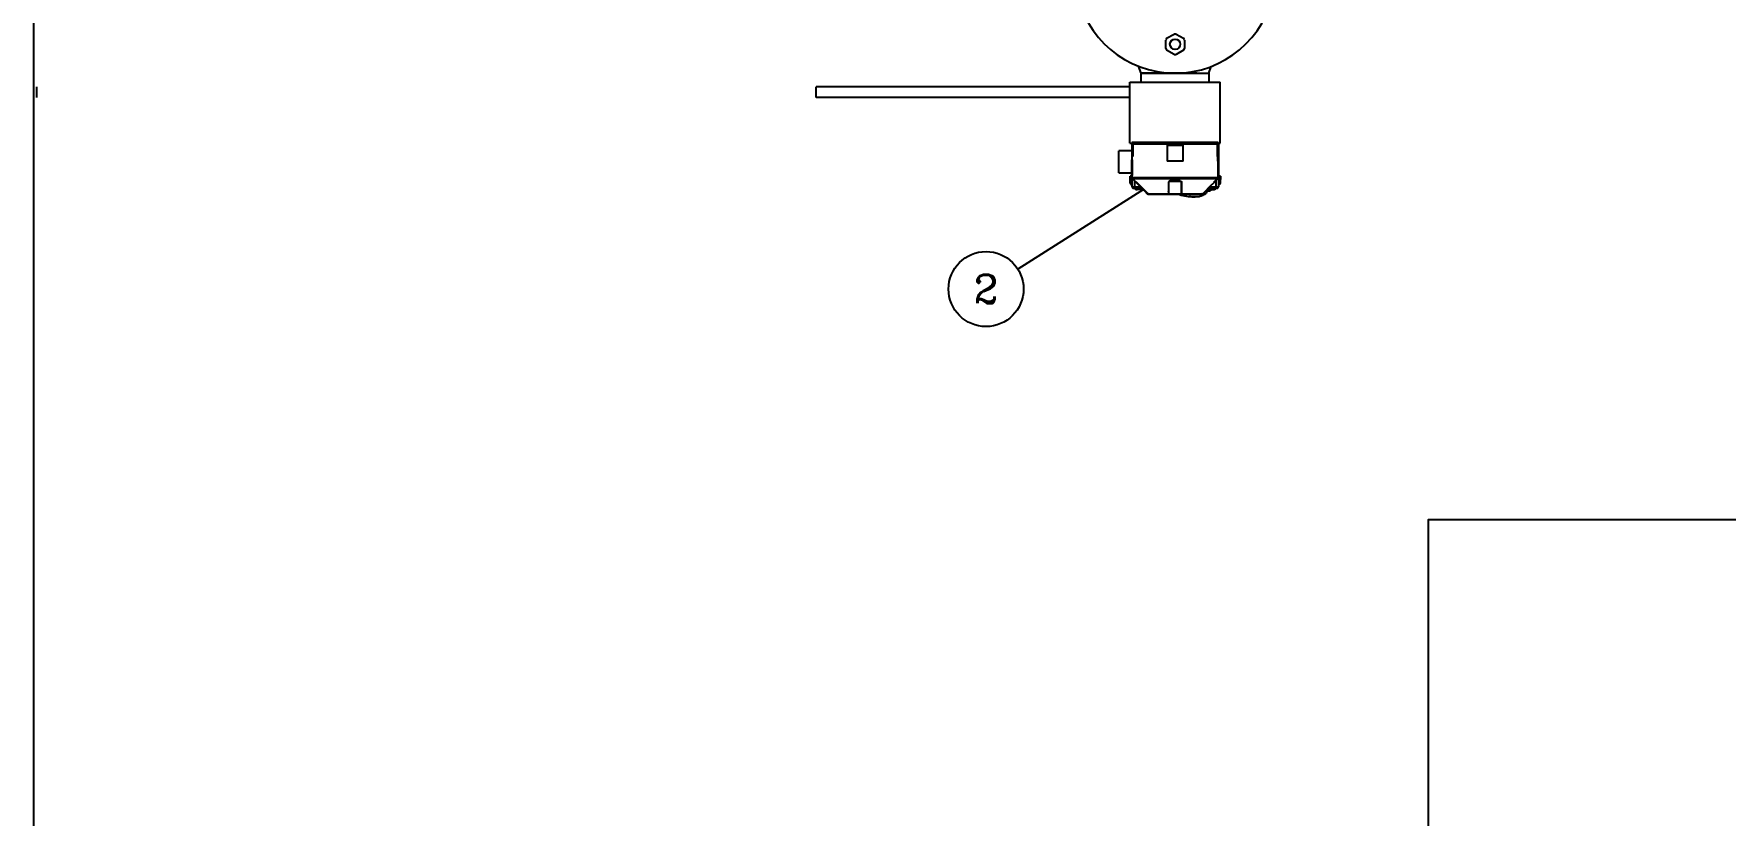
# Model space of a CAD drawing. Header units: millimetres. Extents: x -17263 to -7565, y 1486 to 4446.
# Drawn here: x -15514 to -14240, y 3089 to 3677 of the extents above; entities that cross this region are included whole.
import ezdxf
from ezdxf.enums import TextEntityAlignment as Align

# ---------------------------------------------------------------- set-up
doc = ezdxf.new("R2010")
doc.units = ezdxf.units.MM
doc.linetypes.add('1 PULG', pattern=[10, 10, 0])
doc.linetypes.add('Dashed', pattern=[2, 1, -1])
doc.layers.add('AM_0', color=7, linetype='Continuous', lineweight=50)
doc.layers.add('AM_9', color=6, linetype='Dashed', lineweight=25)
for name, color, linetype in [('Instrumentos nuevos', 3, '1 PULG'), ('REFERENCIAS', 1, 'Continuous'), ('TRMODEL1', 7, 'Continuous')]:
    doc.layers.add(name, color=color, linetype=linetype)
doc.styles.add('ROMANC', font='romanc')

# ---------------------------------------------------------------- blocks, each defined once
blk = doc.blocks.new('REF_NUM')
at = {"layer": 'REFERENCIAS'}
blk.add_circle((0, 0), 7.9, dxfattribs=at)
at = {"layer": 'REFERENCIAS', "style": 'ROMANC'}
blk.add_attdef('NUM', text='', height=6, dxfattribs=at).set_placement((0, 0), align=Align.MIDDLE)

msp = doc.modelspace()

# ---------------------------------------------------------------- linework, layer by layer
for p, q in [((-14653.6, 3677.1), (-14648, 3673.9)), ((-14679.8, 3647.6), (-14681.8, 3652.8)), ((-14637.9, 3647.6), (-14679.8, 3647.6)), ((-14679.8, 3640.9), (-14679.8, 3647.6)), ((-14679.8, 3647.6), (-14628.9, 3647.6)), ((-14628.9, 3647.6), (-14627.1, 3652.7)), ((-14628.9, 3647.6), (-14628.9, 3640.9)), ((-15511.9, 3637.4), (-15511.9, 3629.4)), ((-14688.3, 3637.3), (-14924.7, 3637.3)), ((-14924.7, 3629.3), (-14924.7, 3637.3)), ((-14688.3, 3598.7), (-14688.3, 3640.9)), ((-14688.3, 3640.9), (-14620.3, 3640.9)), ((-14679.8, 3640.9), (-14628.9, 3640.9)), ((-14620.3, 3595), (-14620.3, 3640.9)), ((-14688.3, 3629.3), (-14924.7, 3629.3)), ((-14688.3, 3595), (-14688.3, 3598.7)), ((-14644.8, 3595), (-14663.9, 3595)), ((-14644.8, 3595), (-14633, 3595))]:
    msp.add_line(p, q)
msp.add_lwpolyline([(-15513.8, 4446.3), (-13588.8, 4446.3), (-13588.8, 3311.3), (-14463.8, 3311.3), (-14463.8, 3061.3), (-15513.8, 3061.3), (-15513.8, 4446.3)], close=True)
msp.add_circle((-14654.3, 3669.4), 3.91)
msp.add_arc((-14654.3, 3723.1), 75.5, 109.5976, 70.3518)
at = {"layer": 'AM_0'}
for p, q in [((-14621.8, 3595), (-14686.8, 3595)), ((-14685.7, 3595), (-14623, 3595)), ((-14673.6, 3595), (-14673.8, 3595)), ((-14634.9, 3595), (-14635.1, 3595)), ((-14622.9, 3594.9), (-14623, 3595)), ((-14622.5, 3594.9), (-14622.9, 3594.9)), ((-14622.4, 3594.9), (-14622.3, 3594.9)), ((-14622.3, 3594.9), (-14622.3, 3594.9))]:
    msp.add_line(p, q, dxfattribs=at)
msp.add_lwpolyline([(-14622.3, 3594.8), (-14622.4, 3594.9), (-14622.5, 3594.9)], dxfattribs=at)
at = {"layer": 'AM_9'}
for p, q in [((-14622.7, 3595), (-14623, 3595)), ((-14622.5, 3594.9), (-14622.4, 3594.9))]:
    msp.add_line(p, q, dxfattribs=at)
msp.add_lwpolyline([(-14622.7, 3595), (-14622.5, 3594.9), (-14622.5, 3594.9)], dxfattribs=at)
at = {"layer": 'Instrumentos nuevos'}
for p, q in [((-14688.3, 3595), (-14620.3, 3595)), ((-14686.8, 3595), (-14686.8, 3582.5)), ((-14686.7, 3562), (-14686.7, 3594)), ((-14686.1, 3594), (-14686.1, 3585)), ((-14660.4, 3593.5), (-14648.2, 3593.5)), ((-14660.4, 3593.5), (-14660.4, 3581.5)), ((-14659.4, 3593.4), (-14659.4, 3593.5)), ((-14659, 3593.4), (-14659, 3593.5)), ((-14649.7, 3593.5), (-14649.7, 3593.4)), ((-14649.2, 3593.5), (-14649.2, 3593.4)), ((-14648.2, 3581.5), (-14648.2, 3593.5)), ((-14622.4, 3593.5), (-14622.4, 3581.5)), ((-14622.4, 3593.5), (-14621.8, 3593.5)), ((-14622.3, 3585), (-14622.3, 3594)), ((-14621.8, 3593.5), (-14621.8, 3595)), ((-14621.8, 3593.5), (-14621.8, 3581.5)), ((-14621.7, 3594), (-14621.7, 3562)), ((-14696.7, 3572.7), (-14696.7, 3589.2)), ((-14686.7, 3589.2), (-14696.7, 3589.2)), ((-14686.8, 3582.5), (-14686.3, 3582.5)), ((-14686.8, 3570.5), (-14686.8, 3582.5)), ((-14686.3, 3570.5), (-14686.3, 3582.5)), ((-14648.2, 3581.5), (-14660.4, 3581.5)), ((-14659.4, 3581.5), (-14659.4, 3581.5)), ((-14659, 3581.5), (-14659, 3581.5)), ((-14649.7, 3581.5), (-14649.7, 3581.5)), ((-14649.2, 3581.5), (-14649.2, 3581.5)), ((-14648.4, 3589.9), (-14648.2, 3589.9)), ((-14648.4, 3584.9), (-14648.2, 3584.9)), ((-14621.8, 3581.5), (-14622.4, 3581.5)), ((-14621.8, 3569.1), (-14621.8, 3581.5)), ((-14696.7, 3572.7), (-14686.7, 3572.7)), ((-14688.1, 3564.9), (-14688.2, 3570)), ((-14686.7, 3570), (-14688.1, 3570)), ((-14687.9, 3564.9), (-14688.1, 3570)), ((-14687.3, 3570), (-14686.8, 3569.4)), ((-14687.3, 3570), (-14686.8, 3569.4)), ((-14687, 3564), (-14687.2, 3569.9)), ((-14686.3, 3570.5), (-14686.8, 3570.5)), ((-14686.8, 3570.5), (-14686.8, 3569.1)), ((-14686.7, 3569.4), (-14686.8, 3569.4)), ((-14686.8, 3569.4), (-14686.8, 3568)), ((-14686.8, 3569.1), (-14621.8, 3569.1)), ((-14686.8, 3568), (-14686.7, 3568)), ((-14686.4, 3568), (-14684.8, 3566.5)), ((-14622.3, 3568), (-14686.4, 3568)), ((-14623.8, 3566.5), (-14622.3, 3568)), ((-14623.4, 3562), (-14623.4, 3567)), ((-14621.1, 3570), (-14621.7, 3570)), ((-14621.6, 3569.4), (-14621.7, 3569.4)), ((-14621.7, 3568), (-14621.6, 3568)), ((-14621.6, 3569.4), (-14621.1, 3570)), ((-14621.6, 3568), (-14621.6, 3569.4)), ((-14621.2, 3569.9), (-14621.4, 3564)), ((-14620.3, 3570), (-14621.1, 3570)), ((-14620.3, 3570), (-14620.5, 3564.9)), ((-14620.2, 3570), (-14620.3, 3564.9)), ((-14688.1, 3564.9), (-14687.9, 3564.9)), ((-14687.1, 3563.5), (-14687, 3563.5)), ((-14686.7, 3563.5), (-14686.8, 3563.6)), ((-14686.8, 3563.6), (-14686.7, 3563.5)), ((-14686.7, 3562), (-14686.7, 3562)), ((-14686.7, 3562), (-14680.3, 3562)), ((-14685.8, 3561), (-14684.9, 3561)), ((-14685.7, 3561), (-14685.7, 3561)), ((-14685, 3566.7), (-14685, 3562)), ((-14684.9, 3561), (-14679.3, 3561)), ((-14684.6, 3566.5), (-14684.8, 3566.5)), ((-14684.7, 3566.5), (-14684.7, 3566.4)), ((-14684.7, 3566.4), (-14675.3, 3556.9)), ((-14684.7, 3566.4), (-14684.5, 3566.4)), ((-14684.5, 3566.4), (-14684.5, 3566.4)), ((-14683.5, 3565.5), (-14674.7, 3556.9)), ((-14674.7, 3556.9), (-14683.5, 3565.5)), ((-14683.4, 3565.4), (-14674.7, 3556.9)), ((-14674.7, 3556.9), (-14683.4, 3565.4)), ((-14682.9, 3560.4), (-14683, 3560)), ((-14678.3, 3560), (-14683, 3560)), ((-14682.9, 3560.4), (-14682.9, 3561)), ((-14682.9, 3560.4), (-14682.9, 3560.4)), ((-14682.9, 3560.4), (-14678.7, 3560.4)), ((-14678.7, 3560.4), (-14678.7, 3560.5)), ((-14678.7, 3560.4), (-14678.7, 3560.3)), ((-14675.3, 3556.9), (-14674.7, 3556.9)), ((-14674.7, 3556.9), (-14659.2, 3556.9)), ((-14674.2, 3556.5), (-14634.5, 3556.5)), ((-14659.2, 3565.4), (-14659.2, 3556.5)), ((-14659.2, 3558.5), (-14659.2, 3558.9)), ((-14659.2, 3558.9), (-14659.1, 3558.9)), ((-14659.1, 3558.5), (-14659.2, 3558.5)), ((-14659.1, 3556.9), (-14659.1, 3565.9)), ((-14659.1, 3556.9), (-14649.5, 3556.9)), ((-14658.3, 3566.4), (-14658.3, 3566.4)), ((-14658.3, 3566.4), (-14650.4, 3566.4)), ((-14650.5, 3566.5), (-14658.2, 3566.5)), ((-14650.4, 3566.4), (-14650.4, 3566.4)), ((-14649.7, 3559.5), (-14649.7, 3559.6)), ((-14649.5, 3565.9), (-14649.5, 3556.9)), ((-14649.5, 3565.6), (-14649.4, 3565.4)), ((-14649.5, 3558.9), (-14649.4, 3558.9)), ((-14649.4, 3558.5), (-14649.5, 3558.5)), ((-14649.4, 3556.5), (-14649.4, 3565.4)), ((-14649.4, 3558.9), (-14649.4, 3558.6)), ((-14649.4, 3558.5), (-14649.4, 3558.5)), ((-14649.4, 3556.9), (-14634, 3556.9)), ((-14634, 3556.9), (-14633.4, 3556.9)), ((-14633.4, 3556.9), (-14623.9, 3566.4)), ((-14629.7, 3560), (-14629.7, 3560.6)), ((-14629.7, 3560.4), (-14625.5, 3560.4)), ((-14629.7, 3560), (-14625.4, 3560)), ((-14629.7, 3559.9), (-14627, 3559.9)), ((-14629.3, 3561), (-14622.7, 3561)), ((-14628.3, 3562), (-14621.7, 3562)), ((-14625.5, 3560.4), (-14625.4, 3560.4)), ((-14625.4, 3561), (-14625.4, 3560)), ((-14624.2, 3566.4), (-14624.2, 3566.4)), ((-14624.2, 3566.4), (-14623.9, 3566.4)), ((-14623.8, 3566.5), (-14624.1, 3566.5)), ((-14623.9, 3566.4), (-14623.9, 3566.5)), ((-14623.2, 3563), (-14623.2, 3563)), ((-14621.8, 3563.5), (-14621.7, 3563.5)), ((-14621.6, 3563.6), (-14621.7, 3563.5)), ((-14621.7, 3563.5), (-14621.6, 3563.6)), ((-14621.3, 3563.6), (-14621.3, 3563.6)), ((-14620.3, 3564.9), (-14620.5, 3564.9))]:
    msp.add_line(p, q, dxfattribs=at)
for points in [[(-14686.7, 3594), (-14686.7, 3594.2), (-14686.6, 3594.3), (-14686.5, 3594.5), (-14686.4, 3594.7), (-14686.3, 3594.8), (-14686.1, 3594.9), (-14685.9, 3594.9), (-14685.7, 3595)], [(-14685.4, 3595), (-14685.5, 3594.9), (-14685.7, 3594.9), (-14685.8, 3594.8), (-14685.9, 3594.7), (-14686, 3594.5), (-14686.1, 3594.3), (-14686.1, 3594.2), (-14686.1, 3594)], [(-14623.2, 3594), (-14623.2, 3594.2), (-14623.3, 3594.3), (-14623.3, 3594.5), (-14623.3, 3594.7), (-14623.3, 3594.8), (-14623.4, 3594.9), (-14623.4, 3594.9), (-14623.5, 3595)], [(-14622.3, 3594), (-14622.3, 3594.2), (-14622.3, 3594.3), (-14622.4, 3594.5), (-14622.5, 3594.7), (-14622.6, 3594.8), (-14622.7, 3594.9), (-14622.9, 3594.9), (-14622.9, 3594.9)], [(-14621.7, 3594), (-14621.7, 3594.2), (-14621.9, 3594.5), (-14622.1, 3594.7), (-14622.3, 3594.9)], [(-14622.1, 3594.7), (-14622, 3594.7), (-14621.9, 3594.5), (-14621.8, 3594.3), (-14621.7, 3594.2), (-14621.7, 3594)], [(-14688.1, 3570), (-14688.1, 3570), (-14688.2, 3570), (-14688.2, 3570), (-14688.2, 3570)], [(-14686.8, 3569.4), (-14686.8, 3569.4), (-14686.8, 3569.4), (-14686.8, 3569.4), (-14686.8, 3569.4), (-14686.8, 3569.4), (-14686.8, 3569.4)], [(-14620.2, 3570), (-14620.2, 3570), (-14620.2, 3570), (-14620.3, 3570), (-14620.3, 3570)], [(-14688.1, 3564.9), (-14688, 3564.6), (-14687.9, 3564.3), (-14687.8, 3564.1), (-14687.6, 3563.8), (-14687.5, 3563.8), (-14687.4, 3563.7), (-14687.3, 3563.6), (-14687.2, 3563.6), (-14687.1, 3563.5)], [(-14687, 3564), (-14687.2, 3564), (-14687.4, 3564.1), (-14687.5, 3564.2), (-14687.6, 3564.3), (-14687.7, 3564.3), (-14687.8, 3564.5), (-14687.9, 3564.6), (-14687.9, 3564.8), (-14687.9, 3564.9)], [(-14687.1, 3563.6), (-14687.1, 3563.5), (-14686.9, 3563.5), (-14686.7, 3563.5)], [(-14686.8, 3563.6), (-14686.9, 3563.7), (-14687, 3563.8), (-14687, 3564)], [(-14686.7, 3562), (-14686.6, 3561.7), (-14686.5, 3561.4), (-14686.3, 3561.2), (-14686, 3561)], [(-14686.1, 3561.1), (-14686, 3561), (-14685.9, 3561)], [(-14684.8, 3560.9), (-14684.6, 3560.7), (-14684.3, 3560.4), (-14683.9, 3560.2), (-14683.6, 3560.1), (-14683.3, 3560), (-14683, 3560)], [(-14684.6, 3566.5), (-14684.5, 3566.4), (-14684.4, 3566.4), (-14684.3, 3566.3), (-14684.2, 3566.2), (-14684.1, 3566.1), (-14684, 3566), (-14683.9, 3565.9), (-14683.8, 3565.8), (-14683.6, 3565.6), (-14683.4, 3565.4)], [(-14684.5, 3566.4), (-14684.4, 3566.3), (-14684.4, 3566.3), (-14684.2, 3566.2), (-14684.1, 3566.1), (-14683.9, 3565.8), (-14683.5, 3565.5)], [(-14684.2, 3566.1), (-14684.1, 3566.1), (-14684, 3566), (-14683.8, 3565.8), (-14683.6, 3565.7), (-14683.4, 3565.4)], [(-14682.9, 3560.4), (-14683.3, 3560.5), (-14683.6, 3560.6), (-14683.9, 3560.8), (-14684.1, 3561)], [(-14678.7, 3560.4), (-14678.7, 3560.4), (-14678.7, 3560.5)], [(-14673.9, 3556.5), (-14674, 3556.5), (-14674.3, 3556.6), (-14674.5, 3556.7), (-14674.7, 3556.9)], [(-14673.6, 3556.5), (-14673.9, 3556.5), (-14674.2, 3556.6), (-14674.5, 3556.7), (-14674.7, 3556.9)], [(-14658.2, 3566.5), (-14658.4, 3566.4), (-14658.7, 3566.4), (-14658.8, 3566.3), (-14658.9, 3566.2), (-14659, 3566.2), (-14659, 3566.1), (-14659.1, 3566), (-14659.2, 3565.8), (-14659.2, 3565.7), (-14659.2, 3565.4)], [(-14658.3, 3566.4), (-14658.5, 3566.3), (-14658.7, 3566.3), (-14658.8, 3566.2), (-14658.9, 3566.1), (-14659.1, 3565.8), (-14659.1, 3565.5)], [(-14659.1, 3556.9), (-14659.1, 3556.7), (-14659.1, 3556.6), (-14659.1, 3556.5), (-14659.1, 3556.5)], [(-14651.9, 3556.5), (-14651.1, 3556.2), (-14649.8, 3555.8), (-14648.6, 3555.5), (-14647.3, 3555.3), (-14645.8, 3555), (-14644.4, 3554.8), (-14643, 3554.7), (-14641.8, 3554.6), (-14640.6, 3554.6), (-14639.5, 3554.6), (-14638.6, 3554.7), (-14637.7, 3554.7), (-14637, 3554.8), (-14636.3, 3554.9), (-14635.6, 3555.1), (-14634.8, 3555.3), (-14634.3, 3555.5), (-14633.7, 3555.7), (-14633.1, 3555.9), (-14632.5, 3556.2), (-14631.9, 3556.6), (-14631.6, 3556.8), (-14631.2, 3557.1), (-14630.8, 3557.5), (-14630.5, 3557.9), (-14630.2, 3558.4), (-14629.9, 3559), (-14629.8, 3559.6), (-14629.7, 3559.9)], [(-14650.5, 3566.5), (-14650.3, 3566.4), (-14650, 3566.4), (-14649.8, 3566.3), (-14649.8, 3566.2), (-14649.7, 3566.1), (-14649.6, 3566), (-14649.6, 3565.9), (-14649.5, 3565.8), (-14649.5, 3565.6), (-14649.4, 3565.4)], [(-14650.4, 3566.4), (-14650.2, 3566.3), (-14650, 3566.3), (-14649.9, 3566.2), (-14649.7, 3566.1), (-14649.6, 3565.8), (-14649.5, 3565.5)], [(-14649.5, 3556.5), (-14649.5, 3556.5), (-14649.5, 3556.6), (-14649.5, 3556.7), (-14649.5, 3556.9)], [(-14636, 3556.5), (-14636.3, 3556.4), (-14637.7, 3556.2), (-14639.2, 3556), (-14640.6, 3556), (-14642.1, 3556), (-14643.5, 3556.1), (-14645.3, 3556.4), (-14645.9, 3556.5)], [(-14634, 3556.9), (-14634.2, 3556.7), (-14634.5, 3556.6), (-14634.8, 3556.5), (-14635.1, 3556.5)], [(-14634, 3556.9), (-14634.2, 3556.7), (-14634.4, 3556.6), (-14634.7, 3556.5), (-14634.8, 3556.5)], [(-14629.7, 3559.9), (-14629.7, 3559.9), (-14629.8, 3559.9), (-14630, 3559.9), (-14630.1, 3559.9), (-14630.4, 3559.9), (-14630.4, 3559.9)], [(-14629.6, 3560), (-14629.6, 3560), (-14629.7, 3560.1), (-14629.7, 3560.2), (-14629.7, 3560.4)], [(-14629.7, 3560), (-14629.7, 3560), (-14629.6, 3560)], [(-14625.4, 3560), (-14625, 3560), (-14624.6, 3560.1), (-14624.3, 3560.3), (-14623.9, 3560.6), (-14623.7, 3560.9), (-14623.6, 3561)], [(-14624.1, 3566.5), (-14624.1, 3566.4), (-14624.3, 3566.4), (-14624.4, 3566.3), (-14624.4, 3566.2), (-14624.5, 3566.2), (-14624.6, 3566.1), (-14624.7, 3566), (-14624.9, 3565.8), (-14625.1, 3565.7), (-14625.3, 3565.4)], [(-14624.2, 3566.4), (-14624.2, 3566.3), (-14624.3, 3566.3), (-14624.4, 3566.2), (-14624.6, 3566.1), (-14624.8, 3565.8), (-14625.2, 3565.5)], [(-14624.2, 3566.4), (-14624.3, 3566.3), (-14624.3, 3566.3), (-14624.4, 3566.2), (-14624.6, 3566.1), (-14624.9, 3565.8), (-14625.2, 3565.5)], [(-14621.8, 3563.5), (-14621.7, 3563.5), (-14621.7, 3563.5)], [(-14621.7, 3563.5), (-14621.5, 3563.5), (-14621.3, 3563.6), (-14621.3, 3563.6)], [(-14621.4, 3564), (-14621.4, 3563.8), (-14621.4, 3563.7), (-14621.6, 3563.6)], [(-14620.5, 3564.9), (-14620.5, 3564.7), (-14620.6, 3564.5), (-14620.7, 3564.3), (-14620.9, 3564.1), (-14621.1, 3564), (-14621.4, 3564)], [(-14620.3, 3564.9), (-14620.4, 3564.6), (-14620.4, 3564.5), (-14620.5, 3564.3), (-14620.6, 3564.1), (-14620.7, 3564), (-14620.8, 3563.9), (-14620.8, 3563.8), (-14620.9, 3563.8), (-14621, 3563.7), (-14621.1, 3563.7), (-14621.2, 3563.6), (-14621.3, 3563.6)]]:
    msp.add_lwpolyline(points, dxfattribs=at)
for centre, radius, start, end in [((-14685.3, 3569.1), 1.5, 180, 225), ((-14623.3, 3569.1), 1.5, 315, 360), ((-14678.2, 3560.5), 0.5, 181.0995, 270.0001), ((-14674.2, 3558), 1.5, 225, 270), ((-14634.5, 3558), 1.5, 270, 315), ((-14629.2, 3562.4), 3.39, 258.3766, 310.352), ((-14627.2, 3560.1), 0.3, 310.352, 333.2764), ((-14622.7, 3562), 1, 270, 0)]:
    msp.add_arc(centre, radius, start, end, dxfattribs=at)
for centre, major_axis, ratio, start_param, end_param in [((-14684.9, 3562), (0, -1), 0.173648, 4.712389, 6.105962), ((-14684.9, 3562), (0, -1), 0.173669, 6.105965, 6.283185), ((-14682.9, 3560.5), (0, -0.5), 0.004461, 4.731588, 6.283185), ((-14625.5, 3560.5), (0, 0.5), 0.004461, 3.141593, 4.69319), ((-14625.5, 3562.1), (1.7, 0), 0.999816, 4.725369, 5.507984), ((-14623.5, 3562), (0, 1), 0.173648, 3.141593, 4.71239)]:
    msp.add_ellipse(centre, major_axis=major_axis, ratio=ratio, start_param=start_param, end_param=end_param, dxfattribs=at)
at = {"layer": 'REFERENCIAS'}
msp.add_lwpolyline([(-14678.2, 3560), (-14772.8, 3500.2)], dxfattribs=at)
at = {"layer": 'TRMODEL1', "color": 7, "linetype": 'Continuous'}
for p, q in [((-14661.4, 3666.2), (-14661.4, 3672.6)), ((-14661.4, 3666.2), (-14661.4, 3672.6)), ((-14660.7, 3673.9), (-14655.1, 3677.1)), ((-14647.3, 3672.6), (-14647.3, 3666.2)), ((-14647.3, 3672.6), (-14647.3, 3666.2)), ((-14655.1, 3661.7), (-14660.7, 3664.9)), ((-14655.1, 3661.7), (-14660.7, 3664.9)), ((-14648, 3664.9), (-14653.6, 3661.7)), ((-14648, 3664.9), (-14653.6, 3661.7))]:
    msp.add_line(p, q, dxfattribs=at)
for start, end in [(144.62, 155.38), (84.62, 95.38), (24.62, 35.38), (204.62, 215.38), (264.62, 275.38), (324.62, 335.38)]:
    msp.add_arc((-14654.3, 3669.4), 7.74, start, end, dxfattribs=at)

# ---------------------------------------------------------------- block references
at = {"layer": 'REFERENCIAS', "xscale": 3.575742834909031, "yscale": 3.575742834909031, "zscale": 3.575742834909031}
msp.add_blockref('REF_NUM', (-14796.7, 3485.1), dxfattribs=at).add_auto_attribs({'NUM': '2'})

doc.saveas('drawing.dxf')
